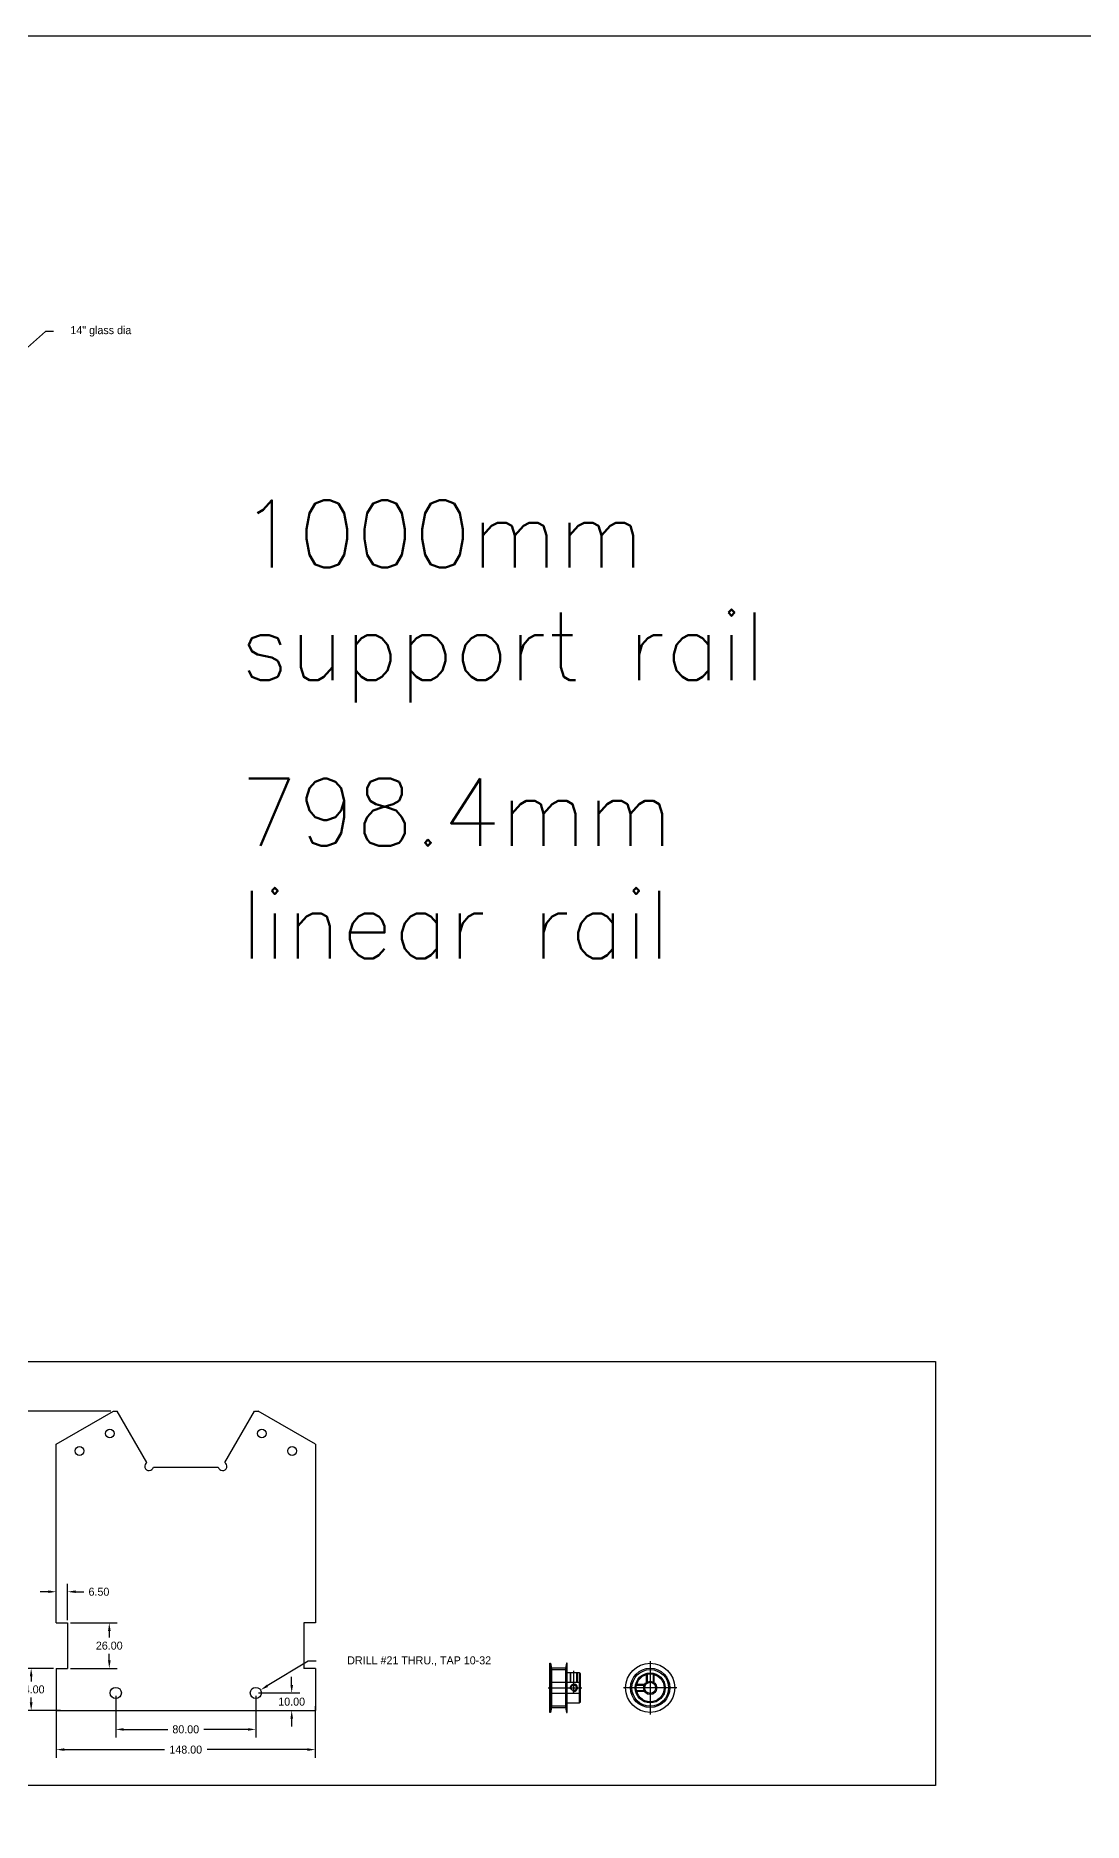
# Model space of a CAD drawing. Extents: x 134 to 3729, y -60 to 2081.
# Drawn here: x 1774 to 2372, y 1060 to 2081 of the extents above; entities that cross this region are included whole.
import ezdxf

# ---------------------------------------------------------------- set-up
doc = ezdxf.new("R2010")
doc.units = 0
doc.header["$LTSCALE"] = 25.4
doc.header["$MEASUREMENT"] = 0
doc.layers.get('0').update_dxf_attribs({"linetype": 'CONTINUOUS'})
doc.layers.get('Defpoints').update_dxf_attribs({"linetype": 'CONTINUOUS'})
doc.styles.add('ROMANS', font='ROMANS.SHX')
doc.dimstyles.get("Standard").update_dxf_attribs({"dimtxt": 0.18, "dimasz": 0.18, "dimexe": 0.18, "dimexo": 0.0625, "dimgap": 0.09, "dimtad": 0, "dimtih": 1, "dimtoh": 1, "dimdec": 4, "dimzin": 0, "dimdsep": 46, "dimtxsty": 'ROMANS', "dimcen": 0.09, "dimadec": 0, "dimazin": 0, "dimtfac": 1, "dimtdec": 4, "dimtofl": 0, "dimtmove": 2, "dimatfit": 3, "dimfxl": 0, "dimtolj": 1, "dimtzin": 0, "dimarcsym": 0})

# ---------------------------------------------------------------- blocks, each defined once
blk = doc.blocks.new('B20273743706122013_0000004')
at = {"color": 7, "linetype": 'Continuous'}
for p, q in [((3.4176, 5.33148), (3.4176, 4.8075)), ((3.463356, 4.8075), (3.463356, 5.33148)), ((3.61932, 4.19496), (3.61932, 5.4348)), ((3.775284, 5.33148), (3.775284, 4.8075)), ((3.82104, 4.8075), (3.82104, 5.33148))]:
    blk.add_line(p, q, dxfattribs=at)
blk.add_circle((3.61932, 4.5), 0.155964, dxfattribs=at)
blk.add_arc((3.61932, 4.5), 0.20172, 255, 195, dxfattribs=at)
blk = doc.blocks.new('B20273743706122013_0000005')
at = {"color": 7, "linetype": 'Continuous'}
for p, q in [((3.209, 5.859), (3.156, 5.59)), ((3.156, 5.59), (3.156, 3.41)), ((3.252, 5.859), (3.209, 5.859)), ((3.209, 5.859), (3.209, 3.141)), ((3.252, 4.5), (3.252, 5.859)), ((3.252, 3.141), (3.252, 4.5)), ((3.156, 3.41), (3.209, 3.141)), ((3.209, 3.141), (3.252, 3.141))]:
    blk.add_line(p, q, dxfattribs=at)
blk = doc.blocks.new('B20273745206122013_0000063')
at = {"color": 7, "linetype": 'Continuous'}
for p, q in [((7.845625, 5.97715), (7.845625, 3.02285)), ((9.322775, 4.5), (6.368475, 4.5))]:
    blk.add_line(p, q, dxfattribs=at)
for radius in [1.35915, 1.08486, 1.01106, 0.83148, 0.76998, 0.369, 0.3075]:
    blk.add_circle((7.845625, 4.5), radius, dxfattribs=at)
blk = doc.blocks.new('B20273745206122013_0000064')
at = {"color": 7, "linetype": 'Continuous'}
for p, q in [((7.029, 4.656), (7.581, 4.656)), ((7.581, 4.344), (7.029, 4.344)), ((7.039, 4.702), (7.614, 4.702)), ((7.614, 4.298), (7.039, 4.298))]:
    blk.add_line(p, q, dxfattribs=at)
blk = doc.blocks.new('B20273745206122013_0000065')
at = {"color": 7, "linetype": 'Continuous'}
for p, q in [((7.644, 4.732), (7.644, 5.307)), ((7.69, 4.765), (7.69, 5.317)), ((8.002, 5.317), (8.002, 4.765)), ((8.047, 5.307), (8.047, 4.732))]:
    blk.add_line(p, q, dxfattribs=at)
blk = doc.blocks.new('*D369')
at = {"color": 0, "lineweight": -2}
for p, q in [((1819.5, 1132.4), (1819.5, 1108.6)), ((1899.5, 1132.4), (1899.5, 1108.6)), ((1824.1, 1113.2), (1849.2, 1113.2)), ((1895, 1113.2), (1869.8, 1113.2))]:
    blk.add_line(p, q, dxfattribs=at)
at = {"color": 0}
for points in [[(1824.1, 1113.9), (1824.1, 1112.4), (1819.5, 1113.2)], [(1895, 1113.9), (1895, 1112.4), (1899.5, 1113.2)]]:
    blk.add_solid(points, dxfattribs=at)
at = {"layer": 'Defpoints', "color": 0}
for p in [(1819.5, 1134), (1899.5, 1134), (1899.5, 1113.2)]:
    blk.add_point(p, dxfattribs=at)
at = {"color": 0, "insert": (1859.5, 1113.2), "char_height": 4.57, "attachment_point": 5}
blk.add_mtext('\\A1;80.00', dxfattribs=at)
blk = doc.blocks.new('*D370')
at = {"color": 0, "lineweight": -2}
for p, q in [((1785.5, 1126.4), (1785.5, 1097)), ((1933.5, 1126.4), (1933.5, 1097)), ((1790.1, 1101.6), (1847.3, 1101.6)), ((1929, 1101.6), (1871.7, 1101.6))]:
    blk.add_line(p, q, dxfattribs=at)
at = {"color": 0}
for points in [[(1790.1, 1102.4), (1790.1, 1100.9), (1785.5, 1101.6)], [(1929, 1102.4), (1929, 1100.9), (1933.5, 1101.6)]]:
    blk.add_solid(points, dxfattribs=at)
at = {"layer": 'Defpoints', "color": 0}
for p in [(1785.5, 1128), (1933.5, 1128), (1933.5, 1101.6)]:
    blk.add_point(p, dxfattribs=at)
at = {"color": 0, "insert": (1859.5, 1101.6), "char_height": 4.57, "attachment_point": 5}
blk.add_mtext('\\A1;148.00', dxfattribs=at)
blk = doc.blocks.new('*D371')
at = {"color": 0, "lineweight": -2}
for p, q in [((1920, 1138.6), (1920, 1143.2)), ((1901.1, 1134), (1924.6, 1134)), ((1901.1, 1124), (1924.6, 1124)), ((1920, 1119.4), (1920, 1114.9))]:
    blk.add_line(p, q, dxfattribs=at)
at = {"color": 0}
for points in [[(1919.3, 1138.6), (1920.8, 1138.6), (1920, 1134)], [(1919.3, 1119.4), (1920.8, 1119.4), (1920, 1124)]]:
    blk.add_solid(points, dxfattribs=at)
at = {"layer": 'Defpoints', "color": 0}
for p in [(1899.5, 1134), (1899.5, 1124), (1920, 1124)]:
    blk.add_point(p, dxfattribs=at)
at = {"color": 0, "insert": (1920, 1129), "char_height": 4.57, "attachment_point": 5}
blk.add_mtext('\\A1;10.00', dxfattribs=at)
blk = doc.blocks.new('*D372')
at = {"color": 0, "lineweight": -2}
for p, q in [((1929.5, 1152.2), (1906.1, 1138)), ((1934, 1152.2), (1929.5, 1152.2))]:
    blk.add_line(p, q, dxfattribs=at)
at = {"color": 0}
blk.add_solid([(1905.8, 1138.7), (1906.5, 1137.4), (1902.2, 1135.7)], dxfattribs=at)
at = {"layer": 'Defpoints', "color": 0}
for p in [(1902.2, 1135.7), (1896.8, 1132.4)]:
    blk.add_point(p, dxfattribs=at)
at = {"color": 0, "insert": (1992, 1152.2), "char_height": 4.572, "attachment_point": 5}
blk.add_mtext('\\A1; DRILL #21 THRU., TAP 10-32 ', dxfattribs=at)
blk = doc.blocks.new('*D373')
at = {"color": 0, "lineweight": -2}
for p, q in [((1816.7, 1295), (1748.4, 1295)), ((1752.9, 1290.4), (1752.9, 1214.1)), ((1752.9, 1128.6), (1752.9, 1204.9)), ((1787.9, 1124), (1748.4, 1124))]:
    blk.add_line(p, q, dxfattribs=at)
at = {"color": 0}
for points in [[(1752.2, 1290.4), (1753.7, 1290.4), (1752.9, 1295)], [(1752.2, 1128.6), (1753.7, 1128.6), (1752.9, 1124)]]:
    blk.add_solid(points, dxfattribs=at)
at = {"layer": 'Defpoints', "color": 0}
for p in [(1752.9, 1295), (1818.3, 1295), (1789.5, 1124)]:
    blk.add_point(p, dxfattribs=at)
at = {"color": 0, "insert": (1752.9, 1209.5), "char_height": 4.57, "attachment_point": 5}
blk.add_mtext('\\A1;171.00', dxfattribs=at)
blk = doc.blocks.new('*D374')
at = {"color": 0, "lineweight": -2}
for p, q in [((1783.9, 1148), (1766.6, 1148)), ((1771.2, 1143.4), (1771.2, 1140.6)), ((1783.9, 1124), (1766.6, 1124)), ((1771.2, 1128.6), (1771.2, 1131.4))]:
    blk.add_line(p, q, dxfattribs=at)
at = {"color": 0}
for points in [[(1770.4, 1143.4), (1772, 1143.4), (1771.2, 1148)], [(1770.4, 1128.6), (1772, 1128.6), (1771.2, 1124)]]:
    blk.add_solid(points, dxfattribs=at)
at = {"layer": 'Defpoints', "color": 0}
for p in [(1771.2, 1148), (1785.5, 1148), (1785.5, 1124)]:
    blk.add_point(p, dxfattribs=at)
at = {"color": 0, "insert": (1771.2, 1136), "char_height": 4.57, "attachment_point": 5}
blk.add_mtext('\\A1;24.00', dxfattribs=at)
blk = doc.blocks.new('*D375')
at = {"color": 0, "lineweight": -2}
for p, q in [((1785.5, 1175.6), (1785.5, 1196.4)), ((1792, 1175.6), (1792, 1196.4)), ((1781, 1191.8), (1776.4, 1191.8)), ((1796.6, 1191.8), (1801.2, 1191.8))]:
    blk.add_line(p, q, dxfattribs=at)
at = {"color": 0}
for points in [[(1781, 1192.6), (1781, 1191.1), (1785.5, 1191.8)], [(1796.6, 1192.6), (1796.6, 1191.1), (1792, 1191.8)]]:
    blk.add_solid(points, dxfattribs=at)
at = {"layer": 'Defpoints', "color": 0}
for p in [(1792, 1191.8), (1785.5, 1174), (1792, 1174)]:
    blk.add_point(p, dxfattribs=at)
at = {"color": 0, "insert": (1809.9, 1191.8), "char_height": 4.57, "attachment_point": 5}
blk.add_mtext('\\A1;6.50', dxfattribs=at)
blk = doc.blocks.new('*D380')
at = {"color": 0, "lineweight": -2}
for p, q in [((1793.6, 1174), (1820.4, 1174)), ((1815.8, 1169.4), (1815.8, 1165.6)), ((1815.8, 1152.6), (1815.8, 1156.4)), ((1793.6, 1148), (1820.4, 1148))]:
    blk.add_line(p, q, dxfattribs=at)
at = {"color": 0}
for points in [[(1815.1, 1169.4), (1816.6, 1169.4), (1815.8, 1174)], [(1815.1, 1152.6), (1816.6, 1152.6), (1815.8, 1148)]]:
    blk.add_solid(points, dxfattribs=at)
at = {"layer": 'Defpoints', "color": 0}
for p in [(1792, 1174), (1815.8, 1174), (1792, 1148)]:
    blk.add_point(p, dxfattribs=at)
at = {"color": 0, "insert": (1815.8, 1161), "char_height": 4.57, "attachment_point": 5}
blk.add_mtext('\\A1;26.00', dxfattribs=at)
blk = doc.blocks.new('*D438')
at = {"color": 0, "lineweight": -2}
for p, q in [((1779.3, 1911.9), (1650.2, 1797.1)), ((1783.9, 1911.9), (1779.3, 1911.9)), ((1513.8, 1675.9), (1513.9, 1675.9)), ((1513.9, 1675.9), (1513.9, 1675.9))]:
    blk.add_line(p, q, dxfattribs=at)
at = {"color": 0}
blk.add_solid([(1649.7, 1797.6), (1650.7, 1796.5), (1646.7, 1794)], dxfattribs=at)
at = {"layer": 'Defpoints', "color": 0}
for p in [(1646.7, 1794), (1381, 1557.7)]:
    blk.add_point(p, dxfattribs=at)
at = {"color": 0, "insert": (1811, 1911.9), "char_height": 4.572, "attachment_point": 5}
blk.add_mtext('\\A1;14" glass dia', dxfattribs=at)

msp = doc.modelspace()

# ---------------------------------------------------------------- linework, layer by layer
at = {"color": 4}
for p, q in [((1785.52404, 1276.11546), (1818.25405, 1295.01214)), ((1818.25405, 1295.01214), (1820.36828, 1295.01214)), ((1837.28972, 1265.70334), (1820.36828, 1295.01214)), ((1881.75835, 1265.70334), (1898.6798, 1295.01214)), ((1898.6798, 1295.01214), (1900.79403, 1295.01214)), ((1933.52404, 1276.11546), (1900.79403, 1295.01214)), ((1785.52404, 1174.01214), (1785.52404, 1276.11546)), ((1933.52404, 1276.11546), (1933.52404, 1174.01214)), ((1840.98921, 1263.03828), (1878.05887, 1263.03828)), ((1785.52404, 1174.01214), (1792.02404, 1174.01214)), ((1792.02404, 1174.01214), (1792.02404, 1148.01214)), ((1933.52404, 1174.01214), (1927.02404, 1174.01214)), ((1927.02404, 1174.01214), (1927.02404, 1148.01214)), ((1785.52404, 1148.01214), (1785.52404, 1124.01214)), ((1785.52404, 1148.01214), (1792.02404, 1148.01214)), ((1933.52404, 1148.01214), (1927.02404, 1148.01214)), ((1933.52404, 1148.01214), (1933.52404, 1124.01214)), ((1785.52404, 1124.01214), (1933.52404, 1124.01214))]:
    msp.add_line(p, q, dxfattribs=at)
at = {"color": 7, "linetype": 'Continuous'}
for p, q in [((2067.50461, 1136.90253), (2067.50461, 1150.93603)), ((2067.50461, 1150.93603), (2067.94924, 1150.93603)), ((2067.94924, 1150.93603), (2068.49267, 1148.15994)), ((2067.94924, 1150.93603), (2067.94924, 1122.86903)), ((2068.49267, 1148.15994), (2068.49267, 1125.64513)), ((2076.39715, 1148.10393), (2068.49267, 1148.10393)), ((2068.49267, 1148.10393), (2068.49267, 1125.70113)), ((2068.49267, 1147.34193), (2076.39715, 1147.34193)), ((2084.33211, 1145.48773), (2077.38521, 1145.48773)), ((2084.96711, 1144.85273), (2084.33211, 1145.48773)), ((2084.33211, 1145.48773), (2084.33211, 1128.31733)), ((2084.96711, 1136.90253), (2084.96711, 1144.85273)), ((2066.61536, 1136.90253), (2077.28641, 1136.90253)), ((2067.50461, 1140.71253), (2068.13961, 1140.07753)), ((2067.50461, 1122.86903), (2067.50461, 1136.90253)), ((2068.13961, 1133.72753), (2067.50461, 1133.09253)), ((2068.13961, 1140.07753), (2076.39715, 1140.07753)), ((2068.13961, 1140.07753), (2068.13961, 1133.72753)), ((2076.39715, 1133.72753), (2068.13961, 1133.72753)), ((2076.62702, 1136.90253), (2085.7253, 1136.90253)), ((2077.38521, 1140.07753), (2084.33211, 1140.07753)), ((2084.33211, 1133.72753), (2077.38521, 1133.72753)), ((2084.33211, 1140.07753), (2084.96711, 1140.71253)), ((2084.96711, 1133.09253), (2084.33211, 1133.72753)), ((2084.96711, 1128.95233), (2084.96711, 1136.90253)), ((2067.94924, 1122.86903), (2067.50461, 1122.86903)), ((2068.49267, 1125.64513), (2067.94924, 1122.86903)), ((2076.39715, 1126.46313), (2068.49267, 1126.46313)), ((2068.49267, 1125.70113), (2076.39715, 1125.70113)), ((2077.38521, 1128.31733), (2084.33211, 1128.31733)), ((2084.33211, 1128.31733), (2084.96711, 1128.95233))]:
    msp.add_line(p, q, dxfattribs=at)
msp.add_line((2067.50461, 1150.93603), (2067.50461, 1122.86903))
at = {"color": 4}
for points in [[(133.78398, 2080.78436), (3728.5728, 2080.78436), (3728.5728, 192.682), (133.78398, 192.682)], [(1692.2945, 1323.29694), (2287.88468, 1323.29694), (2287.88468, 1081.10713), (1692.2945, 1081.10713)]]:
    msp.add_lwpolyline(points, close=True, dxfattribs=at)
for centre in [(1816.12239, 1282.23442), (1902.92569, 1282.23442), (1798.80188, 1272.23442), (1920.2462, 1272.23442)]:
    msp.add_circle(centre, 2.5, dxfattribs=at)
at = {"color": 3}
for centre in [(1819.52404, 1134.01214), (1899.52404, 1134.01214)]:
    msp.add_circle(centre, 3.175, dxfattribs=at)
at = {"color": 4}
for centre, start, end in [((1838.53972, 1263.53828), 120, 348.46304097), ((1880.50835, 1263.53828), 191.53695903, 60)]:
    msp.add_arc(centre, 2.5, start, end, dxfattribs=at)

# ---------------------------------------------------------------- block references
at = {"xscale": 10.32520325203252, "yscale": 10.32520325203252, "zscale": 10.32520325203252}
for name in ['B20273743706122013_0000005', 'B20273743706122013_0000004', 'B20273745206122013_0000063', 'B20273745206122013_0000065', 'B20273745206122013_0000064']:
    msp.add_blockref(name, (2043.80595, 1090.43912), dxfattribs=at)

# ---------------------------------------------------------------- texts
at = {"color": 3, "char_height": 38.5291102, "attachment_point": 1, "style": 'ROMANS'}
for s, insert in [('1000mm support rail', (1890.55471, 1815.42429)), ('798.4mm linear rail', (1890.55471, 1656.43643))]:
    msp.add_mtext_dynamic_manual_height_columns(s, width=388.7600381, gutter_width=1, heights=[0], dxfattribs=dict(at, insert=insert))

# ---------------------------------------------------------------- dimensions: what is measured, and where the dimension line sits
for p1, p2, text, override, picture, middle in [((1381.00218, 1557.73862), (1646.74809, 1794.02335), '14" glass dia', {"dimscale": 25.4, "dimexo": 0.062, "dimdec": 2, "dimrnd": 0.0005, "dimtxsty": 'Standard', "dimcen": 0.001, "dimtdec": 2, "dimtmove": 0}, '*D438', (1810.95819, 1911.91154)), ((1896.80989, 1132.3647), (1902.23818, 1135.65958), ' DRILL #21 THRU., TAP 10-32 ', {"dimscale": 25.4, "dimexo": 0.062, "dimdec": 2, "dimrnd": 0.0005, "dimtxsty": 'Standard', "dimcen": 0, "dimtdec": 2, "dimtmove": 0}, '*D372', (1991.95358, 1152.18856))]:
    dim = msp.add_diameter_dim_2p(p1=p1, p2=p2, text=text, dimstyle='Standard', override=override)
    dim.commit()
    dim.dimension.update_dxf_attribs({"geometry": picture, "text_midpoint": middle, "dimtype": 163})
for base, p1, p2, picture, middle in [((1752.93163, 1295.01214), (1789.52404, 1124.01214), (1818.25405, 1295.01214), '*D373', (1752.93163, 1209.51214)), ((1815.8428, 1174.01214), (1792.02404, 1148.01214), (1792.02404, 1174.01214), '*D380', (1815.8428, 1161.01214)), ((1771.20218, 1148.01214), (1785.52404, 1124.01214), (1785.52404, 1148.01214), '*D374', (1771.20218, 1136.01214)), ((1920.0193, 1124.01214), (1899.52404, 1134.01214), (1899.52404, 1124.01214), '*D371', (1920.0193, 1129.01214))]:
    dim = msp.add_linear_dim(base=base, p1=p1, p2=p2, angle=90, dimstyle='Standard', override={"dimscale": 25.4, "dimexo": 0.062, "dimdec": 2, "dimrnd": 0.0005, "dimtxsty": 'Standard', "dimcen": 0, "dimtdec": 2, "dimtmove": 0})
    dim.commit()
    dim.dimension.update_dxf_attribs({"geometry": picture, "text_midpoint": middle})
for base, p1, p2, picture, middle in [((1792.02404, 1191.83978), (1785.52404, 1174.01214), (1792.02404, 1174.01214), '*D375', (1809.93104, 1191.83978)), ((1899.52404, 1113.17546), (1819.52404, 1134.01214), (1899.52404, 1134.01214), '*D369', (1859.52404, 1113.17546)), ((1933.52404, 1101.6218), (1785.52404, 1128.01214), (1933.52404, 1128.01214), '*D370', (1859.52404, 1101.6218))]:
    dim = msp.add_linear_dim(base=base, p1=p1, p2=p2, dimstyle='Standard', override={"dimscale": 25.4, "dimexo": 0.062, "dimdec": 2, "dimrnd": 0.0005, "dimtxsty": 'Standard', "dimcen": 0, "dimtdec": 2, "dimtmove": 0})
    dim.commit()
    dim.dimension.update_dxf_attribs({"geometry": picture, "text_midpoint": middle})

doc.saveas('drawing.dxf')
